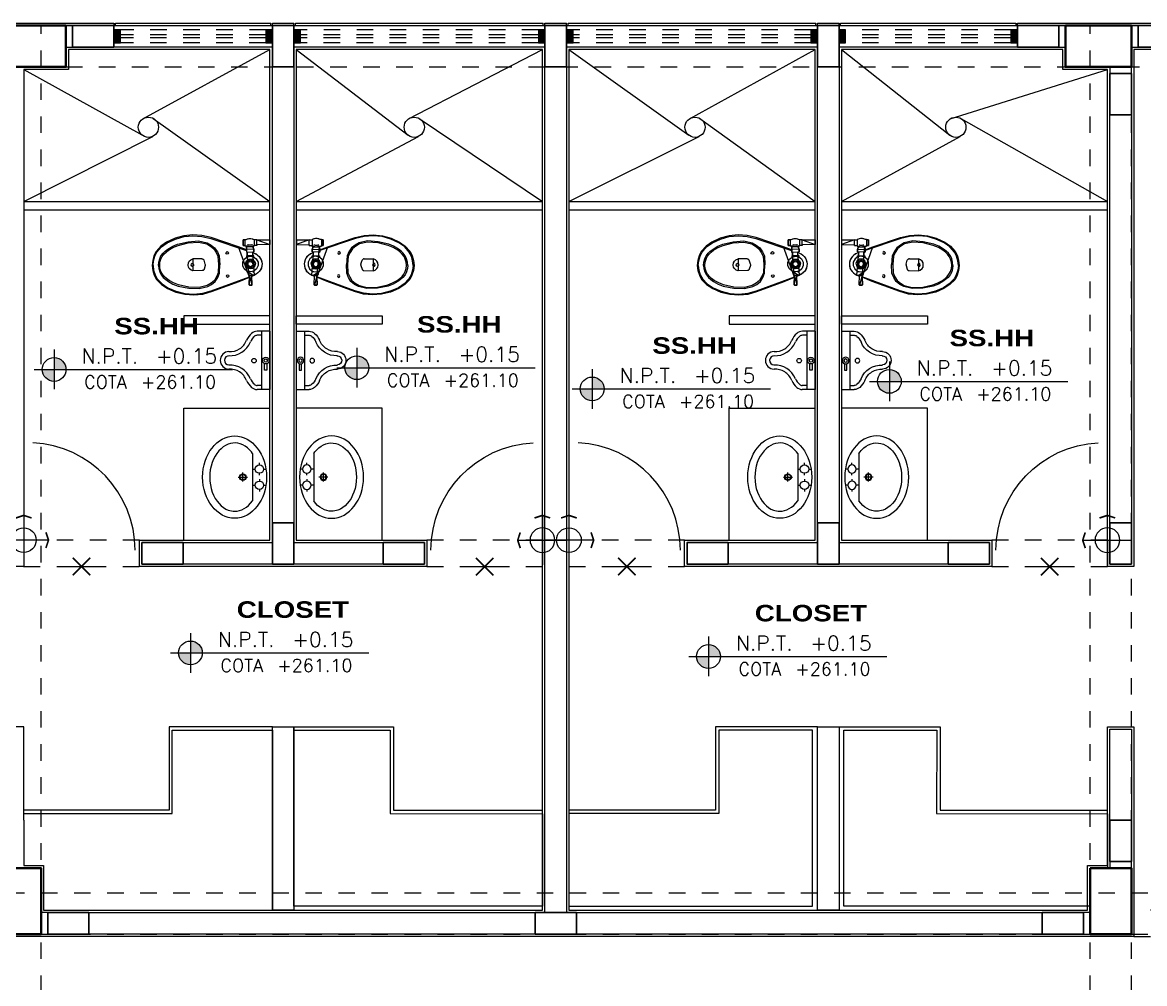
# Model space of a CAD drawing. Header units: metres. Extents: x 349703 to 349913, y 9282546 to 9282694.
# Drawn here: x 349725.87 to 349732.66, y 9282649.53 to 9282655.35 of the extents above; entities that cross this region are included whole.
import ezdxf
from ezdxf.enums import TextEntityAlignment as Align

# ---------------------------------------------------------------- set-up
doc = ezdxf.new("R2010")
doc.units = ezdxf.units.M
doc.header["$LTSCALE"] = 0.25
for name, pattern in [('01 nivel$0$HIDDEN2', [0.1875, 0.125, -0.0625]), ('B. SUM 2$0$HIDDEN', [0.375, 0.25, -0.125]), ('DASHED2', [0.762, 0.635, -0.127])]:
    doc.linetypes.add(name, pattern=pattern)
for name, color, linetype, lineweight in [('0_VANOS', 30, 'Continuous', 9), ('ARQ-FONDO', 253, 'CONTINUOUS', 9), ('COTAS', 94, 'CONTINUOUS', 18), ('TRAZO', 2, 'Continuous', 13)]:
    doc.layers.add(name, color=color, linetype=linetype, lineweight=lineweight)
doc.styles.add('MOYO2', font='arialbd.ttf', dxfattribs={"width": 1.2})
doc.styles.add('TM-DIM', font='romans.shx')

# ---------------------------------------------------------------- blocks, each defined once
blk = doc.blocks.new('COLUMNAS CENTRALES')
at = {"layer": 'ARQ-FONDO', "lineweight": 40}
for points in [[(-59547.0191, 35130.3325), (-59546.6191, 35130.3325), (-59546.6191, 35130.0825), (-59547.0191, 35130.0825)], [(-59540.5691, 35130.3325), (-59540.1691, 35130.3325), (-59540.1691, 35130.0825), (-59540.5691, 35130.0825)], [(-59547.0191, 35125.2325), (-59546.7691, 35125.2325), (-59546.7691, 35124.8325), (-59547.0191, 35124.8325)], [(-59540.4191, 35125.2325), (-59540.1691, 35125.2325), (-59540.1691, 35124.8325), (-59540.4191, 35124.8325)]]:
    blk.add_lwpolyline(points, close=True, dxfattribs=at)
blk = doc.blocks.new('jkveirvierbwe')
at = {"layer": 'ARQ-FONDO', "linetype": 'Continuous', "lineweight": -2}
for p, q in [((349203.1924, 9283045.3895), (349203.1906, 9283045.4461)), ((349203.1924, 9283045.3858), (349203.1924, 9283045.3876)), ((349203.1924, 9283045.384), (349203.1924, 9283045.3858)), ((349203.1943, 9283045.3821), (349203.1924, 9283045.384)), ((349203.1961, 9283045.3821), (349203.1943, 9283045.3821)), ((349203.1961, 9283045.3803), (349203.1961, 9283045.3821)), ((349203.2582, 9283045.3821), (349203.2564, 9283045.3803)), ((349203.2601, 9283045.384), (349203.2582, 9283045.3821)), ((349203.2619, 9283045.3876), (349203.2601, 9283045.3858)), ((349203.2601, 9283045.3858), (349203.2601, 9283045.384)), ((349203.2619, 9283045.3913), (349203.2619, 9283045.4461)), ((349203.2619, 9283045.3913), (349203.2619, 9283045.3895)), ((349203.2619, 9283045.3895), (349203.2619, 9283045.3876)), ((349203.1979, 9283045.3785), (349203.1961, 9283045.3803)), ((349203.1997, 9283045.3785), (349203.1979, 9283045.3785)), ((349203.2235, 9283045.3712), (349203.1997, 9283045.3785)), ((349203.2253, 9283045.3712), (349203.2235, 9283045.3712)), ((349203.2272, 9283045.3693), (349203.2253, 9283045.3712)), ((349203.2253, 9283045.3712), (349203.2253, 9283045.3712)), ((349203.229, 9283045.3712), (349203.2272, 9283045.3693)), ((349203.2272, 9283045.3693), (349203.2272, 9283045.3693)), ((349203.2272, 9283045.3693), (349203.2272, 9283045.3693)), ((349203.2308, 9283045.3712), (349203.229, 9283045.3712)), ((349203.229, 9283045.3712), (349203.229, 9283045.3712)), ((349203.2308, 9283045.3712), (349203.2546, 9283045.3785)), ((349203.2564, 9283045.3803), (349203.2546, 9283045.3785)), ((349203.2564, 9283045.3803), (349203.2564, 9283045.3803)), ((349203.282, 9283045.1153), (349203.3039, 9283045.1153)), ((349203.3185, 9283045.119), (349203.335, 9283045.1208)), ((349203.3405, 9283045.1208), (349203.335, 9283045.1208)), ((349203.335, 9283045.0787), (349203.335, 9283045.1208)), ((349203.335, 9283045.1043), (349203.3368, 9283045.1098)), ((349203.3368, 9283045.1098), (349203.3387, 9283045.1153)), ((349203.3387, 9283045.1153), (349203.3405, 9283045.1208)), ((349203.3807, 9283045.1317), (349203.3405, 9283045.1317)), ((349203.3405, 9283045.1208), (349203.3405, 9283045.1317)), ((349203.3405, 9283045.1208), (349203.3405, 9283045.1226)), ((349203.3405, 9283045.1208), (349203.3405, 9283045.1208)), ((349203.3807, 9283045.1317), (349203.3807, 9283045.1244)), ((349203.3807, 9283045.1244), (349203.3843, 9283045.1153)), ((349203.3843, 9283045.1153), (349203.3862, 9283045.1062)), ((349203.1047, 9283045.0879), (349203.1029, 9283045.0897)), ((349203.1687, 9283045.0824), (349203.165, 9283045.0842)), ((349203.1705, 9283045.0623), (349203.165, 9283045.0733)), ((349203.1778, 9283045.0532), (349203.1705, 9283045.0623)), ((349203.187, 9283045.044), (349203.1778, 9283045.0532)), ((349203.1961, 9283045.0367), (349203.187, 9283045.044)), ((349203.2765, 9283045.0458), (349203.2674, 9283045.0385)), ((349203.2856, 9283045.055), (349203.2765, 9283045.0458)), ((349203.282, 9283045.0842), (349203.3039, 9283045.0842)), ((349203.293, 9283045.0641), (349203.2856, 9283045.055)), ((349203.2966, 9283045.0751), (349203.293, 9283045.0641)), ((349203.3058, 9283045.0769), (349203.3039, 9283045.0842)), ((349203.3076, 9283045.0769), (349203.3058, 9283045.0769)), ((349203.3167, 9283045.0769), (349203.3076, 9283045.0769)), ((349203.3204, 9283045.0769), (349203.3167, 9283045.0769)), ((349203.3204, 9283045.0787), (349203.3204, 9283045.0769)), ((349203.335, 9283045.1007), (349203.335, 9283045.1043)), ((349203.335, 9283045.0952), (349203.335, 9283045.1007)), ((349203.3368, 9283045.0897), (349203.335, 9283045.0952)), ((349203.3423, 9283045.0787), (349203.335, 9283045.0787)), ((349203.3387, 9283045.0842), (349203.3368, 9283045.0897)), ((349203.3405, 9283045.0787), (349203.3387, 9283045.0842)), ((349203.3423, 9283045.0787), (349203.3405, 9283045.0787)), ((349203.3423, 9283045.0769), (349203.3423, 9283045.0787)), ((349203.3423, 9283045.0751), (349203.3423, 9283045.0787)), ((349203.3423, 9283045.0751), (349203.3423, 9283045.0769)), ((349203.3441, 9283045.0586), (349203.3441, 9283045.0751)), ((349203.3807, 9283045.0751), (349203.3789, 9283045.0751)), ((349203.3789, 9283045.0586), (349203.3789, 9283045.0751)), ((349203.3843, 9283045.0861), (349203.3807, 9283045.0769)), ((349203.3807, 9283045.0769), (349203.3807, 9283045.0751)), ((349203.3862, 9283045.0952), (349203.3843, 9283045.0861)), ((349203.3862, 9283045.1062), (349203.3862, 9283045.0952)), ((349203.2071, 9283045.0312), (349203.1961, 9283045.0367)), ((349203.2199, 9283045.0294), (349203.2071, 9283045.0312)), ((349203.2326, 9283045.0276), (349203.2199, 9283045.0294)), ((349203.2436, 9283045.0294), (349203.2326, 9283045.0276)), ((349203.2564, 9283045.0331), (349203.2436, 9283045.0294)), ((349203.2674, 9283045.0385), (349203.2564, 9283045.0331))]:
    blk.add_line(p, q, dxfattribs=at)
for points in [[(349203.335, 9283045.1208), (349203.3185, 9283045.1226), (349203.3167, 9283045.1226), (349203.335, 9283045.1701), (349203.3917, 9283045.3364), (349203.4044, 9283045.3913), (349203.4081, 9283045.4461), (349203.4026, 9283045.5009), (349203.388, 9283045.5539), (349203.3642, 9283045.6051), (349203.3405, 9283045.6398), (349203.3076, 9283045.6691), (349203.2802, 9283045.6819), (349203.2527, 9283045.6892), (349203.2217, 9283045.6928), (349203.1924, 9283045.6892), (349203.165, 9283045.6801), (349203.1376, 9283045.6673), (349203.1065, 9283045.6362), (349203.0828, 9283045.5996), (349203.0608, 9283045.5503), (349203.0481, 9283045.4955), (349203.0444, 9283045.4406), (349203.0499, 9283045.3858), (349203.0645, 9283045.3328), (349203.1248, 9283045.1665), (349203.1522, 9283045.1043), (349203.1047, 9283045.1062), (349203.1029, 9283045.1043), (349203.1029, 9283045.0897), (349203.1047, 9283045.0879), (349203.1614, 9283045.0897), (349203.1614, 9283045.1043), (349203.1632, 9283045.1062), (349203.165, 9283045.1062)], [(349203.165, 9283045.6801), (349203.1376, 9283045.6673), (349203.1065, 9283045.6362), (349203.0828, 9283045.5996), (349203.0608, 9283045.5503), (349203.0481, 9283045.4955), (349203.0444, 9283045.4406), (349203.0499, 9283045.3858), (349203.0645, 9283045.3328), (349203.1248, 9283045.1665), (349203.1522, 9283045.1043), (349203.335, 9283045.1701), (349203.3917, 9283045.3364), (349203.4044, 9283045.3913), (349203.4081, 9283045.4461), (349203.4026, 9283045.5009), (349203.388, 9283045.5539), (349203.3642, 9283045.6051), (349203.3405, 9283045.6398), (349203.3076, 9283045.6691), (349203.2802, 9283045.6819), (349203.2527, 9283045.6892), (349203.2217, 9283045.6928), (349203.1924, 9283045.6892)], [(349203.2235, 9283045.6472), (349203.2418, 9283045.6453), (349203.2601, 9283045.6398), (349203.2765, 9283045.6325), (349203.2911, 9283045.6216), (349203.3039, 9283045.6088), (349203.3149, 9283045.5942), (349203.3313, 9283045.5667), (349203.3441, 9283045.5357), (349203.3588, 9283045.4754), (349203.3642, 9283045.4114), (349203.3533, 9283045.362), (349203.3405, 9283045.3401), (349203.324, 9283045.32), (349203.3021, 9283045.3054), (349203.2783, 9283045.2944), (349203.229, 9283045.2908), (349203.1778, 9283045.2926), (349203.1541, 9283045.3036), (349203.1321, 9283045.3163), (349203.1157, 9283045.3364), (349203.1011, 9283045.3602), (349203.0901, 9283045.4077), (349203.0919, 9283045.4717), (349203.1047, 9283045.5338), (349203.1175, 9283045.5631), (349203.1321, 9283045.5905), (349203.1431, 9283045.6069), (349203.1559, 9283045.6197), (349203.1705, 9283045.6307), (349203.187, 9283045.6398), (349203.2052, 9283045.6453)], [(349203.1906, 9283045.4461), (349203.1943, 9283045.4571), (349203.2034, 9283045.468), (349203.2125, 9283045.4735), (349203.2253, 9283045.4754), (349203.2381, 9283045.4735), (349203.2491, 9283045.468), (349203.2564, 9283045.4589), (349203.2619, 9283045.4461)], [(349203.2326, 9283045.4552), (349203.2363, 9283045.4498), (349203.2326, 9283045.4443), (349203.2253, 9283045.4406), (349203.2199, 9283045.4443), (349203.2162, 9283045.4479), (349203.218, 9283045.4534), (349203.2253, 9283045.4571)], [(349203.293, 9283045.2432), (349203.2984, 9283045.2469), (349203.3039, 9283045.2432), (349203.3076, 9283045.2378), (349203.3039, 9283045.2323), (349203.2984, 9283045.2304), (349203.293, 9283045.2323), (349203.2911, 9283045.2378)], [(349203.1541, 9283045.2414), (349203.1595, 9283045.2432), (349203.165, 9283045.2414), (349203.1668, 9283045.2359), (349203.165, 9283045.2304), (349203.1595, 9283045.2286), (349203.1541, 9283045.2304), (349203.1504, 9283045.2359)], [(349203.1851, 9283045.1135), (349203.1687, 9283045.1116), (349203.165, 9283045.1098), (349203.165, 9283045.0842)], [(349203.1888, 9283045.119), (349203.2016, 9283045.1354), (349203.2199, 9283045.1445), (349203.2418, 9283045.1445), (349203.2601, 9283045.1354), (349203.2729, 9283045.119), (349203.2783, 9283045.0989), (349203.2747, 9283045.0787), (349203.2619, 9283045.0623), (349203.2418, 9283045.0513), (349203.2217, 9283045.0513), (349203.2016, 9283045.0605), (349203.1888, 9283045.0769), (349203.1833, 9283045.097)], [(349203.2052, 9283045.1135), (349203.218, 9283045.1263), (349203.2345, 9283045.1281), (349203.2509, 9283045.1208), (349203.2601, 9283045.108), (349203.2601, 9283045.0897), (349203.2509, 9283045.0751), (349203.2363, 9283045.0678), (349203.2199, 9283045.0714), (349203.2052, 9283045.0824), (349203.2016, 9283045.097)], [(349203.2125, 9283045.1116), (349203.2235, 9283045.1208), (349203.2381, 9283045.1208), (349203.2491, 9283045.1116), (349203.2546, 9283045.0989), (349203.2491, 9283045.0842), (349203.2381, 9283045.0769), (349203.2235, 9283045.0769), (349203.2125, 9283045.0842), (349203.2071, 9283045.0989)], [(349203.2217, 9283045.0824), (349203.2125, 9283045.0989), (349203.2217, 9283045.1135), (349203.24, 9283045.1153), (349203.2491, 9283045.0989), (349203.24, 9283045.0824)], [(349203.2199, 9283045.1098), (349203.2308, 9283045.1153), (349203.2418, 9283045.1098), (349203.2473, 9283045.0989), (349203.2418, 9283045.0879), (349203.2308, 9283045.0824), (349203.2199, 9283045.0861), (349203.2144, 9283045.0989)], [(349203.3204, 9283045.0769), (349203.3185, 9283045.1226), (349203.3039, 9283045.1226), (349203.3058, 9283045.0769)], [(349203.335, 9283045.1208), (349203.3405, 9283045.1208)], [(349203.377, 9283045.1317), (349203.377, 9283045.1427), (349203.3441, 9283045.1427), (349203.3441, 9283045.1317), (349203.3441, 9283045.1427), (349203.377, 9283045.1427)], [(349203.1029, 9283045.0897), (349203.1029, 9283045.1043), (349203.1047, 9283045.1062), (349203.1614, 9283045.1043)], [(349203.3039, 9283045.0842), (349203.3003, 9283045.0842), (349203.2966, 9283045.0751), (349203.2875, 9283045.0568), (349203.2729, 9283045.0422), (349203.2527, 9283045.0312), (349203.2326, 9283045.0276), (349203.2107, 9283045.0312), (349203.1906, 9283045.0404), (349203.176, 9283045.055), (349203.165, 9283045.0733), (349203.1577, 9283045.0897), (349203.165, 9283045.0733)], [(349203.3496, 9283044.9801), (349203.3478, 9283045.0586), (349203.3441, 9283045.0586), (349203.3789, 9283045.0586)]]:
    blk.add_lwpolyline(points, close=True, dxfattribs=at)
for points in [[(349203.2235, 9283045.6874), (349203.1943, 9283045.6837), (349203.1668, 9283045.6746), (349203.1413, 9283045.6618), (349203.112, 9283045.6325), (349203.0883, 9283045.5978), (349203.0663, 9283045.5485), (349203.0535, 9283045.4955), (349203.0499, 9283045.4406), (349203.0554, 9283045.3858), (349203.07, 9283045.3346), (349203.1541, 9283045.1043)], [(349203.2235, 9283045.6545), (349203.2034, 9283045.6526), (349203.1851, 9283045.6472), (349203.1668, 9283045.638), (349203.1504, 9283045.6252), (349203.1376, 9283045.6106), (349203.1266, 9283045.5942), (349203.1102, 9283045.5667), (349203.0974, 9283045.5357), (349203.0846, 9283045.4717), (349203.0828, 9283045.4077), (349203.0956, 9283045.3566), (349203.1084, 9283045.3328), (349203.1266, 9283045.3109), (349203.1504, 9283045.2962), (349203.176, 9283045.2853), (349203.229, 9283045.2834)], [(349203.2217, 9283045.6874), (349203.2509, 9283045.6837), (349203.2783, 9283045.6764), (349203.3039, 9283045.6636), (349203.335, 9283045.6362), (349203.3588, 9283045.6015), (349203.3825, 9283045.5521), (349203.3971, 9283045.4991), (349203.4026, 9283045.4461), (349203.399, 9283045.3913), (349203.3862, 9283045.3383), (349203.3131, 9283045.1226)], [(349203.2235, 9283045.6545), (349203.2436, 9283045.6526), (349203.2619, 9283045.6472), (349203.2802, 9283045.6398), (349203.2966, 9283045.627), (349203.3094, 9283045.6143), (349203.3222, 9283045.5978), (349203.3387, 9283045.5686), (349203.3514, 9283045.5393), (349203.3661, 9283045.4754), (349203.3715, 9283045.4114), (349203.3606, 9283045.3602), (349203.346, 9283045.3364), (349203.3295, 9283045.3145), (349203.3058, 9283045.2981), (349203.2802, 9283045.2871), (349203.2272, 9283045.2834)], [(349203.1888, 9283045.119), (349203.1851, 9283045.119), (349203.1851, 9283045.1116)], [(349203.2729, 9283045.0769), (349203.282, 9283045.0769), (349203.282, 9283045.1208), (349203.2729, 9283045.1208)], [(349203.3405, 9283045.1226), (349203.3405, 9283045.1317), (349203.3441, 9283045.1317)], [(349203.377, 9283045.1317), (349203.3807, 9283045.1317), (349203.3807, 9283045.1244), (349203.3825, 9283045.119), (349203.3843, 9283045.1116), (349203.3862, 9283045.1062), (349203.3862, 9283045.1007), (349203.3862, 9283045.0952), (349203.3843, 9283045.0879), (349203.3825, 9283045.0824), (349203.3807, 9283045.0769), (349203.3807, 9283045.0751), (349203.3423, 9283045.0751), (349203.3441, 9283045.0751)], [(349203.3478, 9283045.0861), (349203.3478, 9283045.0897), (349203.346, 9283045.0934), (349203.346, 9283045.097), (349203.346, 9283045.1007), (349203.346, 9283045.1043), (349203.346, 9283045.108), (349203.3478, 9283045.1116), (349203.3478, 9283045.1153)], [(349203.165, 9283045.0879), (349203.1632, 9283045.0879), (349203.1632, 9283045.0897), (349203.1614, 9283045.0897)], [(349203.1851, 9283045.0842), (349203.1851, 9283045.0769), (349203.1888, 9283045.0769)], [(349203.335, 9283045.0806), (349203.3204, 9283045.0787), (349203.335, 9283045.0806), (349203.335, 9283045.0787), (349203.3405, 9283045.0787)], [(349203.3752, 9283045.0586), (349203.377, 9283044.9801), (349203.3496, 9283044.9801), (349203.3478, 9283045.0586)], [(349203.377, 9283044.9801), (349203.3752, 9283045.0586), (349203.3789, 9283045.0586), (349203.3789, 9283045.0751)]]:
    blk.add_lwpolyline(points, dxfattribs=at)
blk = doc.blocks.new('Urinario')
at = {"layer": 'ARQ-FONDO', "linetype": 'ByBlock', "lineweight": 0}
for p, q in [((0, 0.1766), (0.077, 0.1766)), ((0, -0.1766), (0, 0.1766)), ((0, -0.1766), (0, 0.1696)), ((0.05, -0.1766), (0.05, 0.1766)), ((0.05, 0.1516), (0.077, 0.1516)), ((0.0177, 0.0202), (0.0177, 0.0593)), ((0.0177, 0.0593), (0.0323, 0.0593)), ((0.0323, 0.0593), (0.0323, 0.0204)), ((0, -0.1766), (0.077, -0.1766)), ((0.05, -0.1516), (0.077, -0.1516)), ((0.05, -0.1516), (0.077, -0.1516))]:
    blk.add_line(p, q, dxfattribs=at)
for centre, radius in [((0.0253, 0.0016), 0.0201), ((0.0253, 0.0016), 0.0101), ((0.0963, 0.0016), 0.0139)]:
    blk.add_circle(centre, radius, dxfattribs=at)
for centre, radius, start, end in [((0.077, 0.1266), 0.05, 47.4473, 90), ((0.077, 0.1266), 0.025, 47.4473, 90), ((0.0219, 0.0666), 0.1064, 24.99149, 47.4473), ((0.0219, 0.0666), 0.1314, 24.67419, 47.4473), ((0.2423, 0.1616), 0.1337, 201.9718, 272.88971), ((0.2423, 0.1616), 0.1087, 201.66063, 237.46032), ((0.2423, 0.1616), 0.1087, 237.46032, 273.26002), ((0.2468, 0), 0.0281, 268.11222, 85.4457), ((0.2485, 0.0016), 0.0515, 44.12036, 90), ((0.2485, 0.0016), 0.0515, 358.24072, 44.12036), ((0.2485, -0.0016), 0.0515, 315.87964, 1.75928), ((0.2423, -0.1616), 0.1337, 87.11029, 158.0282), ((0.2423, -0.1616), 0.1087, 86.73998, 122.53968), ((0.2485, -0.0016), 0.0515, 270, 315.87964), ((0.0219, -0.0666), 0.1064, 312.5527, 335.00851), ((0.0219, -0.0666), 0.1314, 312.5527, 335.32581), ((0.2423, -0.1616), 0.1087, 122.53968, 158.33937), ((0.077, -0.1266), 0.025, 270, 312.5527), ((0.077, -0.1266), 0.05, 270, 312.5527)]:
    blk.add_arc(centre, radius, start, end, dxfattribs=at)
blk = doc.blocks.new('LAVATORIO OVALIN')
at = {"layer": 'ARQ-FONDO', "linetype": 'ByBlock', "lineweight": 0}
for p, q in [((-0.0873, -0.0513), (-0.1012, -0.0513)), ((-0.0573, -0.0213), (-0.0573, -0.0074)), ((-0.0134, -0.0513), (-0.0273, -0.0513)), ((0.014, -0.0513), (0.0279, -0.0513)), ((0.0579, -0.0213), (0.0579, -0.0074)), ((0.0879, -0.0513), (0.1018, -0.0513)), ((-0.1677, -0.1), (0.1683, -0.1)), ((-0.0573, -0.0953), (-0.0573, -0.0813)), ((-0.0004, -0.2017), (-0.0004, -0.1367)), ((0.0579, -0.0953), (0.0579, -0.0813)), ((0.0321, -0.1692), (-0.0329, -0.1692)), ((0.0321, -0.1692), (-0.0329, -0.1692))]:
    blk.add_line(p, q, dxfattribs=at)
for centre, radius in [((-0.0573, -0.0513), 0.03), ((0.0579, -0.0513), 0.03), ((-0.0004, -0.1692), 0.0234), ((-0.0004, -0.1692), 0.0197)]:
    blk.add_circle(centre, radius, dxfattribs=at)
blk.add_ellipse((0, -0.2275), major_axis=(0.2931, 0), ratio=0.776272, dxfattribs=at)
blk.add_open_spline([(-0.1677, -0.1), (-0.1836, -0.111), (-0.1974, -0.1234), (-0.2436, -0.1796), (-0.2518, -0.2284), (-0.2166, -0.3204), (-0.1693, -0.3648), (-0.0391, -0.4105), (0.0413, -0.4102), (0.1709, -0.3637), (0.2177, -0.3191), (0.2403, -0.258), (0.2431, -0.2427), (0.2431, -0.2275), (0.2431, -0.1822), (0.2176, -0.1348), (0.1683, -0.1)], degree=3, knots=[2.306856, 2.306856, 2.306856, 2.306856, 2.57267, 2.57267, 3.430227, 3.430227, 4.287783, 4.287783, 5.14534, 5.14534, 6.002897, 6.002897, 6.283185, 6.283185, 6.283185, 7.116264, 7.116264, 7.116264, 7.116264], dxfattribs=at)
blk = doc.blocks.new('*U932')
blk.add_arc((0.0224, 0.0482), 0.6526, 0.15786, 87.08143)
blk = doc.blocks.new('CAMBIOPISO')
at = {"layer": 'ARQ-FONDO'}
blk.add_line((-0.1, 0), (0.1, 0), dxfattribs=at)
at = {"layer": 'ARQ-FONDO', "const_width": 0.01}
for points in [[(-0.053, -0.053), (0.053, 0.053)], [(-0.053, 0.053), (0.053, -0.053)]]:
    blk.add_lwpolyline(points, dxfattribs=at)
blk = doc.blocks.new('*U674')
at = {"linetype": 'Continuous', "true_color": 0xbebebe}
for points in [[(3032.1314, 1351.1888), (3032.1314, 1351.2688), (3032.1714, 1351.2688), (3032.1714, 1351.1888)], [(3033.0514, 1351.1888), (3033.0514, 1351.2688), (3033.0914, 1351.2688), (3033.0914, 1351.1888)]]:
    blk.add_hatch(color=9, dxfattribs=at).paths.add_polyline_path(points)
at = {"layer": '0_VANOS', "linetype": 'Continuous'}
for p, q in [((3032.1314, 1351.2688), (3032.1714, 1351.2688)), ((3032.1314, 1351.2688), (3032.1314, 1351.1888)), ((3032.1714, 1351.2688), (3032.1714, 1351.1888)), ((3033.0514, 1351.1888), (3033.0514, 1351.2688)), ((3033.0514, 1351.2688), (3033.0914, 1351.2688)), ((3033.0914, 1351.2688), (3033.0914, 1351.1888)), ((3032.1714, 1351.1888), (3032.1314, 1351.1888)), ((3033.0914, 1351.1888), (3033.0514, 1351.1888))]:
    blk.add_line(p, q, dxfattribs=at)
at = {"layer": '0_VANOS', "linetype": '01 nivel$0$HIDDEN2', "ltscale": 0.5}
for p, q in [((3032.1708, 1351.2688), (3033.0508, 1351.2688)), ((3032.1714, 1351.2388), (3033.0514, 1351.2388)), ((3032.1714, 1351.2188), (3033.0514, 1351.2188)), ((3032.1714, 1351.1888), (3033.0514, 1351.1888))]:
    blk.add_line(p, q, dxfattribs=at)
at = {"layer": '0_VANOS', "linetype": '01 nivel$0$HIDDEN2'}
blk.add_line((3033.0514, 1351.2688), (3033.0914, 1351.2688), dxfattribs=at)
blk = doc.blocks.new('*U675')
at = {"linetype": 'Continuous', "true_color": 0xbebebe}
for points in [[(3032.1314, 1351.1888), (3032.1314, 1351.2688), (3032.1714, 1351.2688), (3032.1714, 1351.1888)], [(3033.6114, 1351.1888), (3033.6114, 1351.2688), (3033.6514, 1351.2688), (3033.6514, 1351.1888)]]:
    blk.add_hatch(color=9, dxfattribs=at).paths.add_polyline_path(points)
at = {"layer": '0_VANOS', "linetype": 'Continuous'}
for p, q in [((3032.1314, 1351.2688), (3032.1714, 1351.2688)), ((3032.1314, 1351.2688), (3032.1314, 1351.1888)), ((3032.1714, 1351.2688), (3032.1714, 1351.1888)), ((3033.6114, 1351.1888), (3033.6114, 1351.2688)), ((3033.6114, 1351.2688), (3033.6514, 1351.2688)), ((3033.6514, 1351.2688), (3033.6514, 1351.1888)), ((3032.1714, 1351.1888), (3032.1314, 1351.1888)), ((3033.6514, 1351.1888), (3033.6114, 1351.1888))]:
    blk.add_line(p, q, dxfattribs=at)
at = {"layer": '0_VANOS', "linetype": '01 nivel$0$HIDDEN2', "ltscale": 0.5}
for p, q in [((3032.1708, 1351.2688), (3033.6108, 1351.2688)), ((3032.1714, 1351.2388), (3033.6114, 1351.2388)), ((3032.1714, 1351.2188), (3033.6114, 1351.2188)), ((3032.1714, 1351.1888), (3033.6114, 1351.1888))]:
    blk.add_line(p, q, dxfattribs=at)
at = {"layer": '0_VANOS', "linetype": '01 nivel$0$HIDDEN2'}
blk.add_line((3033.6114, 1351.2688), (3033.6514, 1351.2688), dxfattribs=at)
blk = doc.blocks.new('*U676')
at = {"linetype": 'Continuous', "true_color": 0xbebebe}
for points in [[(3032.1314, 1351.1888), (3032.1314, 1351.2688), (3032.1714, 1351.2688), (3032.1714, 1351.1888)], [(3033.1714, 1351.1888), (3033.1714, 1351.2688), (3033.2114, 1351.2688), (3033.2114, 1351.1888)]]:
    blk.add_hatch(color=9, dxfattribs=at).paths.add_polyline_path(points)
at = {"layer": '0_VANOS', "linetype": 'Continuous'}
for p, q in [((3032.1314, 1351.2688), (3032.1714, 1351.2688)), ((3032.1314, 1351.2688), (3032.1314, 1351.1888)), ((3032.1714, 1351.2688), (3032.1714, 1351.1888)), ((3033.1714, 1351.1888), (3033.1714, 1351.2688)), ((3033.1714, 1351.2688), (3033.2114, 1351.2688)), ((3033.2114, 1351.2688), (3033.2114, 1351.1888)), ((3032.1714, 1351.1888), (3032.1314, 1351.1888)), ((3033.2114, 1351.1888), (3033.1714, 1351.1888))]:
    blk.add_line(p, q, dxfattribs=at)
at = {"layer": '0_VANOS', "linetype": '01 nivel$0$HIDDEN2', "ltscale": 0.5}
for p, q in [((3032.1708, 1351.2688), (3033.1708, 1351.2688)), ((3032.1714, 1351.2388), (3033.1714, 1351.2388)), ((3032.1714, 1351.2188), (3033.1714, 1351.2188)), ((3032.1714, 1351.1888), (3033.1714, 1351.1888))]:
    blk.add_line(p, q, dxfattribs=at)
at = {"layer": '0_VANOS', "linetype": '01 nivel$0$HIDDEN2'}
blk.add_line((3033.1714, 1351.2688), (3033.2114, 1351.2688), dxfattribs=at)
blk = doc.blocks.new('INICIO 1')
at = {"layer": 'ARQ-FONDO'}
for p, q in [((0, -0.15), (0, 0.15)), ((-0.15, 0), (0.15, 0))]:
    blk.add_line(p, q, dxfattribs=at)
at = {"layer": 'ARQ-FONDO', "const_width": 0.01}
for points in [[(-0.1342, -0.0474), (-0.15, 0), (-0.1342, 0.0474)], [(0.0474, -0.1342), (0, -0.15), (-0.0474, -0.1342)]]:
    blk.add_lwpolyline(points, dxfattribs=at)
at = {"layer": 'ARQ-FONDO'}
blk.add_circle((0, 0), 0.075, dxfattribs=at)
blk = doc.blocks.new('MODULO 5 A 11 NUEVO')
at = {"layer": 'ARQ-FONDO'}
for p, q in [((350752.9169, 9282630.6354), (350754.4069, 9282630.6354)), ((350752.9169, 9282630.5854), (350754.4069, 9282630.5854)), ((350754.5669, 9282630.6354), (350756.0569, 9282630.6354)), ((350754.5669, 9282630.5854), (350756.0569, 9282630.5854)), ((350756.2169, 9282630.6354), (350757.7069, 9282630.6354)), ((350756.2169, 9282630.5854), (350757.7069, 9282630.5854)), ((350757.8669, 9282630.6354), (350759.4769, 9282630.6354)), ((350757.8669, 9282630.5854), (350759.4769, 9282630.5854))]:
    blk.add_line(p, q, dxfattribs=at)
for points in [[(350752.4819, 9282631.5703), (350752.4819, 9282631.7153), (350752.7569, 9282631.7153), (350753.1869, 9282631.7153)], [(350753.1869, 9282631.7153), (350753.4619, 9282631.7153), (350753.4619, 9282631.5703)], [(350753.4719, 9282631.7003), (350753.4719, 9282631.7153), (350754.4119, 9282631.7153)], [(350754.4119, 9282631.7003), (350754.4119, 9282631.7153)], [(350754.4219, 9282631.7153), (350754.5369, 9282631.7153)], [(350754.4219, 9282631.7003), (350754.4219, 9282631.7153)], [(350754.5369, 9282631.7153), (350754.5519, 9282631.7153)], [(350754.5519, 9282631.7003), (350754.5519, 9282631.7153)], [(350754.5619, 9282631.7153), (350756.0619, 9282631.7153)], [(350754.5619, 9282631.7003), (350754.5619, 9282631.7153)], [(350756.0619, 9282631.7003), (350756.0619, 9282631.7153)], [(350756.0719, 9282631.7153), (350756.1869, 9282631.7153)], [(350756.0719, 9282631.7003), (350756.0719, 9282631.7153)], [(350756.1869, 9282631.7153), (350756.2019, 9282631.7153)], [(350756.2019, 9282631.7003), (350756.2019, 9282631.7153)], [(350756.2119, 9282631.7153), (350757.7119, 9282631.7153)], [(350756.2119, 9282631.7003), (350756.2119, 9282631.7153)], [(350757.7119, 9282631.7003), (350757.7119, 9282631.7153)], [(350757.7219, 9282631.7153), (350757.7369, 9282631.7153)], [(350757.7219, 9282631.7003), (350757.7219, 9282631.7153)], [(350757.7369, 9282631.7153), (350757.8519, 9282631.7153)], [(350757.8519, 9282631.7003), (350757.8519, 9282631.7153)], [(350757.8619, 9282631.7153), (350758.9219, 9282631.7153), (350758.9219, 9282631.7003)], [(350757.8619, 9282631.7003), (350757.8619, 9282631.7153)], [(350758.9319, 9282631.5703), (350758.9319, 9282631.7153), (350759.1969, 9282631.7153)], [(350759.1969, 9282631.7153), (350759.6369, 9282631.7153)], [(350759.6369, 9282631.7153), (350759.9119, 9282631.7153), (350759.9119, 9282631.5703)], [(350753.4719, 9282631.5553), (350753.1869, 9282631.5553), (350753.1869, 9282631.4353), (350752.9169, 9282631.4353), (350752.9169, 9282631.1603)], [(350754.4069, 9282631.4503), (350754.4069, 9282631.4503), (350754.4069, 9282631.5553), (350753.4719, 9282631.5553)], [(350753.6373, 9282631.1355), (350754.4069, 9282631.5553)], [(350756.0569, 9282631.4503), (350756.0569, 9282631.4503), (350756.0569, 9282631.5553), (350754.5669, 9282631.5553), (350754.5669, 9282631.4503)], [(350754.5669, 9282631.5553), (350755.2442, 9282631.036)], [(350755.2466, 9282631.1355), (350756.0569, 9282631.5553)], [(350757.7069, 9282631.4503), (350757.7069, 9282631.4503), (350757.7069, 9282631.5553), (350756.2169, 9282631.5553), (350756.2169, 9282631.4503)], [(350756.2169, 9282631.5553), (350756.9437, 9282631.036)], [(350756.946, 9282631.1355), (350757.7069, 9282631.5553)], [(350758.9219, 9282631.5553), (350757.8669, 9282631.5553), (350757.8669, 9282631.4503)], [(350757.8669, 9282631.5553), (350758.5228, 9282631.036)], [(350759.4769, 9282631.1603), (350759.4769, 9282631.4353), (350759.2069, 9282631.4353), (350759.2069, 9282631.5553), (350758.9219, 9282631.5553)], [(350759.9219, 9282631.5553), (350759.6369, 9282631.5553), (350759.6369, 9282631.4253)], [(350752.9169, 9282631.4353), (350753.635, 9282631.036)], [(350753.3119, 9282626.3453), (350756.0569, 9282626.3453), (350756.0569, 9282631.4503)], [(350754.4069, 9282628.6903), (350754.4069, 9282631.4503)], [(350754.5519, 9282631.4503), (350754.4219, 9282631.4503)], [(350754.4219, 9282631.4503), (350754.5519, 9282631.4503)], [(350754.5669, 9282631.4503), (350754.5669, 9282628.5853), (350755.0919, 9282628.5853)], [(350756.0719, 9282631.4503), (350756.2019, 9282631.4503)], [(350756.2169, 9282631.4503), (350756.2169, 9282626.3453), (350759.0819, 9282626.3453)], [(350757.7069, 9282628.7053), (350757.7069, 9282631.4503)], [(350757.8519, 9282631.4503), (350757.7219, 9282631.4503)], [(350757.7219, 9282631.4503), (350757.8519, 9282631.4503)], [(350757.8669, 9282631.4503), (350757.8669, 9282628.5853), (350758.5119, 9282628.5853)], [(350758.5251, 9282631.1355), (350759.4769, 9282631.4353)], [(350759.6369, 9282631.4253), (350759.6369, 9282631.1603)], [(350752.9169, 9282631.1603), (350752.9169, 9282628.6903)], [(350753.7006, 9282631.1387), (350754.4069, 9282630.6354)], [(350755.3099, 9282631.1387), (350756.0569, 9282630.6354)], [(350757.0093, 9282631.1387), (350757.7069, 9282630.6354)], [(350758.5884, 9282631.1387), (350759.4769, 9282630.6354)], [(350759.4769, 9282628.6903), (350759.4769, 9282631.1603)], [(350759.4919, 9282631.1603), (350759.6219, 9282631.1603)], [(350759.6219, 9282631.1603), (350759.4919, 9282631.1603)], [(350759.6369, 9282631.1603), (350759.6369, 9282628.6903)], [(350752.9169, 9282630.6354), (350753.6975, 9282631.0297)], [(350754.5669, 9282630.6354), (350755.3068, 9282631.0297)], [(350756.2169, 9282630.6354), (350757.0062, 9282631.0297)], [(350757.8669, 9282630.6354), (350758.5853, 9282631.0297)], [(350753.8869, 9282628.5853), (350753.8869, 9282629.385), (350754.4069, 9282629.385)], [(350755.0869, 9282628.5853), (350755.0869, 9282629.385), (350754.5669, 9282629.385)], [(350757.1869, 9282628.5853), (350757.1869, 9282629.385), (350757.7069, 9282629.385)], [(350758.3869, 9282628.5853), (350758.3869, 9282629.385), (350757.8669, 9282629.385)], [(350752.9169, 9282628.6903), (350752.9169, 9282628.4253), (350752.7569, 9282628.4253), (350752.7569, 9282628.6903)], [(350753.8819, 9282628.5853), (350754.4069, 9282628.5853), (350754.4069, 9282628.6903)], [(350754.5519, 9282628.6903), (350754.4219, 9282628.6903)], [(350757.1669, 9282628.5853), (350757.7069, 9282628.5853), (350757.7069, 9282628.7053)], [(350759.6369, 9282628.6903), (350759.6369, 9282628.4253), (350759.4769, 9282628.4253), (350759.4769, 9282628.6903)], [(350759.6219, 9282628.6903), (350759.4919, 9282628.6903)], [(350753.8819, 9282628.4253), (350753.6169, 9282628.4253), (350753.6169, 9282628.5853), (350753.8819, 9282628.5853)], [(350753.8819, 9282628.4403), (350753.8819, 9282628.5703)], [(350755.0919, 9282628.5853), (350755.0919, 9282628.5853), (350755.3569, 9282628.5853), (350755.3569, 9282628.4253), (350755.0919, 9282628.4253)], [(350755.0919, 9282628.5703), (350755.0919, 9282628.4403)], [(350757.1819, 9282628.4253), (350757.1819, 9282628.4253), (350756.9169, 9282628.4253), (350756.9169, 9282628.5853), (350757.1819, 9282628.5853)], [(350758.5119, 9282628.5853), (350758.5119, 9282628.5853), (350758.7769, 9282628.5853), (350758.7769, 9282628.4253), (350758.5119, 9282628.4253)], [(350758.5119, 9282628.5703), (350758.5119, 9282628.4403)], [(350754.5369, 9282628.4253), (350753.8819, 9282628.4253)], [(350755.0919, 9282628.4253), (350754.5369, 9282628.4253)], [(350757.8369, 9282628.4253), (350757.1669, 9282628.4253)], [(350758.5119, 9282628.4253), (350757.8369, 9282628.4253)], [(350752.9169, 9282626.8903), (350752.9169, 9282627.4553), (350752.7569, 9282627.4553), (350752.7569, 9282626.8903)], [(350754.5519, 9282627.4354), (350755.1346, 9282627.4354), (350755.1341, 9282626.93), (350756.0569, 9282626.9292), (350756.0569, 9282626.3702), (350754.5519, 9282626.3702), (350754.5519, 9282627.4554), (350755.1556, 9282627.4554), (350755.1556, 9282626.95), (350756.0569, 9282626.95)], [(350759.4769, 9282626.8903), (350759.4769, 9282627.4553), (350759.6369, 9282627.4553), (350759.6369, 9282626.8903)], [(350752.9169, 9282626.93), (350753.8162, 9282626.93), (350753.8162, 9282627.4354), (350754.4219, 9282627.4355), (350754.4219, 9282626.3502)], [(350756.2169, 9282626.37), (350757.6906, 9282626.37), (350757.6906, 9282627.4353), (350757.1249, 9282627.4353), (350757.1249, 9282626.9299), (350756.2169, 9282626.9299)], [(350752.9169, 9282626.8903), (350752.9169, 9282626.6153), (350753.0369, 9282626.6153), (350753.0369, 9282626.3453), (350753.3119, 9282626.3453)], [(350759.0819, 9282626.3453), (350759.3569, 9282626.3453), (350759.3569, 9282626.6153), (350759.4769, 9282626.6153), (350759.4769, 9282626.8903)], [(350759.6219, 9282626.8903), (350759.4919, 9282626.8903)], [(350759.6369, 9282626.8903), (350759.6369, 9282626.6153)], [(350753.0469, 9282626.1853), (350752.7569, 9282626.1853), (350752.7569, 9282626.6153)], [(350759.6369, 9282626.6153), (350759.6369, 9282626.1853), (350759.3569, 9282626.1853)], [(350753.3119, 9282626.2003), (350753.3119, 9282626.3303)], [(350753.3119, 9282626.3303), (350753.3119, 9282626.2003)], [(350759.0819, 9282626.3303), (350759.0819, 9282626.2003)], [(350753.3119, 9282626.1853), (350753.0469, 9282626.1853)], [(350756.2469, 9282626.1853), (350753.3119, 9282626.1853)], [(350759.0819, 9282626.1853), (350756.2469, 9282626.1853)], [(350759.3569, 9282626.1853), (350759.0819, 9282626.1853)]]:
    blk.add_lwpolyline(points, dxfattribs=at)
for points in [[(350753.2119, 9282631.7003), (350753.1719, 9282631.7003), (350753.1719, 9282631.5703), (350753.2119, 9282631.5703)], [(350753.4619, 9282631.7003), (350754.4219, 9282631.7003), (350754.4219, 9282631.5703), (350753.4619, 9282631.5703)], [(350754.5519, 9282631.7003), (350756.0719, 9282631.7003), (350756.0719, 9282631.5703), (350754.5519, 9282631.5703)], [(350756.2019, 9282631.7003), (350757.7219, 9282631.7003), (350757.7219, 9282631.5703), (350756.2019, 9282631.5703)], [(350757.8519, 9282631.7003), (350758.9319, 9282631.7003), (350758.9319, 9282631.5703), (350757.8519, 9282631.5703)], [(350759.2219, 9282631.7003), (350759.1819, 9282631.7003), (350759.1819, 9282631.5703), (350759.2219, 9282631.5703)], [(350759.6619, 9282631.7003), (350759.6219, 9282631.7003), (350759.6219, 9282631.5703), (350759.6619, 9282631.5703)], [(350754.4219, 9282631.4503), (350754.5519, 9282631.4503), (350754.5519, 9282628.6903), (350754.4219, 9282628.6903)], [(350756.0719, 9282631.4503), (350756.2019, 9282631.4503), (350756.2019, 9282626.3303), (350756.0719, 9282626.3303)], [(350757.7219, 9282631.4503), (350757.8519, 9282631.4503), (350757.8519, 9282628.6903), (350757.7219, 9282628.6903)], [(350759.6219, 9282631.4103), (350759.6219, 9282631.4503), (350759.4919, 9282631.4503), (350759.4919, 9282631.4103)], [(350759.4919, 9282631.1603), (350759.6219, 9282631.1603), (350759.6219, 9282628.6903), (350759.4919, 9282628.6903)], [(350754.4069, 9282629.8934), (350754.4069, 9282629.9434), (350753.8869, 9282629.9435), (350753.8869, 9282629.8935)], [(350754.5669, 9282629.8934), (350754.5669, 9282629.9434), (350755.0869, 9282629.9435), (350755.0869, 9282629.8935)], [(350757.7069, 9282629.8934), (350757.7069, 9282629.9434), (350757.1869, 9282629.9435), (350757.1869, 9282629.8935)], [(350757.8669, 9282629.8934), (350757.8669, 9282629.9434), (350758.3869, 9282629.9435), (350758.3869, 9282629.8935)], [(350753.8819, 9282628.5703), (350754.4219, 9282628.5703), (350754.4219, 9282628.4403), (350753.8819, 9282628.4403)], [(350754.5519, 9282628.5703), (350755.0919, 9282628.5703), (350755.0919, 9282628.4403), (350754.5519, 9282628.4403)], [(350757.1819, 9282628.5703), (350757.7219, 9282628.5703), (350757.7219, 9282628.4403), (350757.1819, 9282628.4403)], [(350757.8519, 9282628.5703), (350758.5119, 9282628.5703), (350758.5119, 9282628.4403), (350757.8519, 9282628.4403)], [(350754.4219, 9282626.3453), (350754.4219, 9282627.4554), (350754.5519, 9282627.4554), (350754.5519, 9282626.3453)], [(350757.7219, 9282626.3453), (350757.7219, 9282627.4553), (350757.8519, 9282627.4553), (350757.8519, 9282626.3453)], [(350757.8806, 9282626.37), (350757.8806, 9282627.4353), (350758.4443, 9282627.4353), (350758.4428, 9282626.9299), (350759.4769, 9282626.9291), (350759.4769, 9282626.6003), (350759.3719, 9282626.6003), (350759.3719, 9282626.37)], [(350759.4919, 9282627.4403), (350759.6219, 9282627.4403), (350759.6219, 9282626.8903), (350759.4919, 9282626.8903)], [(350759.6219, 9282626.6003), (350759.6219, 9282626.6403), (350759.4919, 9282626.6403), (350759.4919, 9282626.6003)], [(350753.0619, 9282626.3303), (350753.0219, 9282626.3303), (350753.0219, 9282626.2003), (350753.0619, 9282626.2003)], [(350753.3119, 9282626.3303), (350756.0119, 9282626.3303), (350756.0119, 9282626.2003), (350753.3119, 9282626.2003)], [(350756.2619, 9282626.3303), (350759.0819, 9282626.3303), (350759.0819, 9282626.2003), (350756.2619, 9282626.2003)], [(350759.3719, 9282626.3303), (350759.3319, 9282626.3303), (350759.3319, 9282626.2003), (350759.3719, 9282626.2003)]]:
    blk.add_lwpolyline(points, close=True, dxfattribs=at)
at = {"layer": 'ARQ-FONDO', "lineweight": 30, "flags": 128}
for points in [[(350753.2119, 9282631.5703), (350753.2119, 9282631.7003), (350753.4619, 9282631.7003), (350753.4619, 9282631.5703), (350753.2119, 9282631.5703)], [(350754.4219, 9282631.7003), (350754.5519, 9282631.7003), (350754.5519, 9282631.4503), (350754.4219, 9282631.4503), (350754.4219, 9282631.7003)], [(350756.0719, 9282631.7003), (350756.2019, 9282631.7003), (350756.2019, 9282631.4503), (350756.0719, 9282631.4503), (350756.0719, 9282631.7003)], [(350757.7219, 9282631.7003), (350757.8519, 9282631.7003), (350757.8519, 9282631.4503), (350757.7219, 9282631.4503), (350757.7219, 9282631.7003)], [(350758.9319, 9282631.5703), (350758.9319, 9282631.7003), (350759.1819, 9282631.7003), (350759.1819, 9282631.5703), (350758.9319, 9282631.5703)], [(350759.6619, 9282631.5703), (350759.6619, 9282631.7003), (350759.9119, 9282631.7003), (350759.9119, 9282631.5703), (350759.6619, 9282631.5703)], [(350759.4919, 9282631.4103), (350759.6219, 9282631.4103), (350759.6219, 9282631.1603), (350759.4919, 9282631.1603), (350759.4919, 9282631.4103)], [(350754.4219, 9282628.6903), (350754.5519, 9282628.6903), (350754.5519, 9282628.4403), (350754.4219, 9282628.4403), (350754.4219, 9282628.6903)], [(350757.7219, 9282628.6903), (350757.8519, 9282628.6903), (350757.8519, 9282628.4403), (350757.7219, 9282628.4403), (350757.7219, 9282628.6903)], [(350759.4919, 9282628.6903), (350759.6219, 9282628.6903), (350759.6219, 9282628.4403), (350759.4919, 9282628.4403), (350759.4919, 9282628.6903)], [(350753.8819, 9282628.5703), (350753.8819, 9282628.4403), (350753.6319, 9282628.4403), (350753.6319, 9282628.5703), (350753.8819, 9282628.5703)], [(350755.3419, 9282628.5703), (350755.3419, 9282628.4403), (350755.0919, 9282628.4403), (350755.0919, 9282628.5703), (350755.3419, 9282628.5703)], [(350757.1819, 9282628.5703), (350757.1819, 9282628.4403), (350756.9319, 9282628.4403), (350756.9319, 9282628.5703), (350757.1819, 9282628.5703)], [(350758.7619, 9282628.5703), (350758.7619, 9282628.4403), (350758.5119, 9282628.4403), (350758.5119, 9282628.5703), (350758.7619, 9282628.5703)], [(350759.4919, 9282626.8903), (350759.6219, 9282626.8903), (350759.6219, 9282626.6403), (350759.4919, 9282626.6403), (350759.4919, 9282626.8903)], [(350753.0619, 9282626.2003), (350753.0619, 9282626.3303), (350753.3119, 9282626.3303), (350753.3119, 9282626.2003), (350753.0619, 9282626.2003)], [(350756.0119, 9282626.2003), (350756.0119, 9282626.3303), (350756.2619, 9282626.3303), (350756.2619, 9282626.2003), (350756.0119, 9282626.2003)], [(350759.0819, 9282626.2003), (350759.0819, 9282626.3303), (350759.3319, 9282626.3303), (350759.3319, 9282626.2003), (350759.0819, 9282626.2003)]]:
    blk.add_lwpolyline(points, dxfattribs=at)
at = {"layer": 'ARQ-FONDO', "linetype": 'DASHED2', "ltscale": 0.3}
for points in [[(350753.6169, 9282628.5853), (350752.9169, 9282628.5853), (350752.9163, 9282628.4253), (350753.6169, 9282628.4253)], [(350756.0569, 9282628.5853), (350755.3569, 9282628.5853), (350755.3569, 9282628.4253), (350756.0569, 9282628.4253)], [(350756.9169, 9282628.5853), (350756.2169, 9282628.5853), (350756.2169, 9282628.4253), (350756.9169, 9282628.4253)], [(350759.4769, 9282628.5853), (350758.7769, 9282628.5853), (350758.7769, 9282628.4253), (350759.4769, 9282628.4253)], [(350760.6369, 9282626.3453), (350759.6369, 9282626.3453), (350759.6368, 9282626.1853), (350760.6369, 9282626.1853)]]:
    blk.add_lwpolyline(points, close=True, dxfattribs=at)
at = {"layer": 'ARQ-FONDO', "linetype": 'Continuous', "lineweight": -2}
for points in [[(350754.4219, 9282627.4554), (350753.7962, 9282627.4554), (350753.7962, 9282626.95), (350752.9169, 9282626.95)], [(350757.7219, 9282627.4553), (350757.1049, 9282627.4553), (350757.1049, 9282626.9499), (350756.2169, 9282626.9499)], [(350757.8519, 9282627.4553), (350758.4643, 9282627.4553), (350758.4643, 9282626.9499), (350759.4769, 9282626.9499)]]:
    blk.add_lwpolyline(points, dxfattribs=at)
at = {"layer": 'ARQ-FONDO'}
for centre in [(350753.6716, 9282631.0849), (350755.2808, 9282631.0849), (350756.9803, 9282631.0849), (350758.5594, 9282631.0849)]:
    blk.add_circle(centre, 0.0611, dxfattribs=at)
for name, p in [('COLUMNAS CENTRALES', (410299.7911, 9247501.3678)), ('*U932', (350752.9163, 9282628.4753)), ('*U932', (350756.2169, 9282628.4753)), ('CAMBIOPISO', (350753.2669, 9282628.4253)), ('CAMBIOPISO', (350755.7072, 9282628.4253)), ('CAMBIOPISO', (350756.5672, 9282628.4253)), ('CAMBIOPISO', (350759.1272, 9282628.4253))]:
    blk.add_blockref(name, p, dxfattribs=at)
at = {"layer": 'ARQ-FONDO', "xscale": -1}
for name, p in [('*U674', (353786.5533, 9281280.4065)), ('*U675', (353788.2033, 9281280.4065)), ('*U675', (353789.8533, 9281280.4065)), ('*U676', (353791.0633, 9281280.4065)), ('*U932', (350756.0569, 9282628.4753)), ('*U932', (350759.4769, 9282628.4753))]:
    blk.add_blockref(name, p, dxfattribs=at)
at = {"layer": 'ARQ-FONDO'}
for name, p, rotation in [('jkveirvierbwe', (9633799.387, 8933427.0254), 90), ('jkveirvierbwe', (9633802.687, 8933427.0254), 90), ('Urinario', (350754.4069, 9282629.6736), 179.9960903201841), ('Urinario', (350757.7069, 9282629.6736), 179.9960903201841)]:
    blk.add_blockref(name, p, dxfattribs=dict(at, rotation=rotation))
at = {"layer": 'ARQ-FONDO', "xscale": -1}
for name, p, rotation in [('jkveirvierbwe', (-8932290.4131, 8933427.0254), 270), ('jkveirvierbwe', (-8932287.1131, 8933427.0254), 270), ('Urinario', (350754.5669, 9282629.6736), 180.0039096798158), ('Urinario', (350757.8669, 9282629.6736), 180.0039096798158), ('INICIO 1', (350756.0569, 9282628.5853), 180.2990686836464), ('INICIO 1', (350759.4769, 9282628.5853), 180.2990686836464)]:
    blk.add_blockref(name, p, dxfattribs=dict(at, rotation=rotation))
at = {"layer": 'ARQ-FONDO', "extrusion": (-2.4e-15, -1.67142e-11, -1), "xscale": -0.8505000000000874, "yscale": 0.8505000000000874, "zscale": -0.8505000000000874, "rotation": 90.00381696064603}
for p in [(-350754.3869, 9282628.9668, -0.0002), (-350757.6869, 9282628.9668, -0.0002)]:
    blk.add_blockref('LAVATORIO OVALIN', p, dxfattribs=at)
at = {"layer": 'ARQ-FONDO', "extrusion": (2.4e-15, -1.67142e-11, -1), "xscale": 0.8505000000000874, "yscale": 0.8505000000000874, "zscale": -0.8505000000000874, "rotation": 269.996183039354}
for p in [(-350754.5869, 9282628.9668, -0.0002), (-350757.8869, 9282628.9668, -0.0002)]:
    blk.add_blockref('LAVATORIO OVALIN', p, dxfattribs=at)
at = {"layer": 'ARQ-FONDO', "xscale": 0.9999863742899391, "yscale": 0.9999863742899391, "zscale": 0.9999863742899391, "rotation": 180.0000001653733}
for p in [(350752.9169, 9282628.5853), (350756.2169, 9282628.5853)]:
    blk.add_blockref('INICIO 1', p, dxfattribs=at)
blk = doc.blocks.new('VIGAS')
at = {"layer": 'ARQ-FONDO', "linetype": 'B. SUM 2$0$HIDDEN', "flags": 128}
for points in [[(350745.1945, 9282650.6146), (350769.7445, 9282650.6146)], [(350752.0445, 9282639.3646), (350752.0445, 9282650.6146)], [(350758.3945, 9282639.3646), (350758.3945, 9282650.6146)], [(350758.6445, 9282639.3646), (350758.6445, 9282650.6146)], [(350745.1945, 9282650.3646), (350769.7445, 9282650.3646)], [(350745.4445, 9282645.3646), (350769.7445, 9282645.3646)], [(350745.4445, 9282645.1146), (350769.7445, 9282645.1146)]]:
    blk.add_lwpolyline(points, dxfattribs=at)
blk = doc.blocks.new('*U591')
h = blk.add_hatch(color=251)
h.paths.add_polyline_path([(0.75, -0.1724), (0.75, -0.2324), (0.81, -0.2324, 0.414214)])
h.paths.add_polyline_path([(0.75, -0.2324), (0.69, -0.2324, 0.414214), (0.75, -0.2924)])
at = {"color": 2}
for p, q in [((0.75, -0.1324), (0.75, -0.3324)), ((0.65, -0.2324), (1.65, -0.2324))]:
    blk.add_line(p, q, dxfattribs=at)
blk.add_circle((0.75, -0.2324), 0.06, dxfattribs=at)
at = {"color": 2, "style": 'TM-DIM'}
blk.add_text('COTA', height=0.065, rotation=360, dxfattribs=at).set_placement((1.0088, -0.3282), align=Align.CENTER)
for tag, p, height in [('NIV_P', (0.8881, -0.2024), 0.075), ('VALOR_P', (1.2641, -0.2024), 0.075), ('COTA_P', (1.1884, -0.3282), 0.065)]:
    blk.add_attdef(tag, p, '', height=height, rotation=360, dxfattribs=at)
blk = doc.blocks.new('NOMBRES 6 A 11 AÑOS')
at = {"layer": 'ARQ-FONDO', "xscale": 1.199999999999999, "yscale": 1.199999999999999, "zscale": 1.199999999999999}
for p in [(350151.445, 9282519.0781, 0), (350153.2775, 9282519.0888, 0), (350156.5011, 9282519.0061, 0), (350154.702, 9282518.9604, 0), (350152.2702, 9282517.3622), (350155.4063, 9282517.3406)]:
    blk.add_blockref('*U591', p, dxfattribs=at).add_auto_attribs({'NIV_P': 'N.P.T.', 'COTA_P': '+261.10', 'VALOR_P': '+0.15'})
at = {"layer": 'ARQ-FONDO', "lineweight": -2, "char_height": 0.1, "width": 2.666695, "attachment_point": 8, "style": 'MOYO2'}
for s, insert in [('SS.HH', (350152.9654, 9282519.0103, 0)), ('SS.HH', (350154.7979, 9282519.021, 0)), ('SS.HH', (350158.0215, 9282518.9383, 0)), ('SS.HH', (350156.2223, 9282518.8926, 0)), ('CLOSET', (350153.7906, 9282517.2944)), ('CLOSET', (350156.9266, 9282517.2728))]:
    blk.add_mtext(s, dxfattribs=dict(at, insert=insert))
blk = doc.blocks.new('*U947')
at = {"layer": 'cotas', "true_color": 0x000000}
h = blk.add_hatch(color=18, dxfattribs=at)
h.dxf.hatch_style = 1
edge = h.paths.add_edge_path()
edge.add_arc((2841.4206, 1652.8066), 0.1, 0, 360)
at = {"layer": 'TRAZO', "color": 18, "true_color": 0x000000}
for p, q in [((2841.4206, 1652.7066), (2841.4206, 1649.9329)), ((2840.653, 1649.9329), (2845.1257, 1649.9329)), ((2840.553, 1648.8329), (2840.553, 1649.8329)), ((2845.2257, 1649.8329), (2845.2257, 1648.8329)), ((2840.653, 1648.7329), (2845.1257, 1648.7329))]:
    blk.add_line(p, q, dxfattribs=at)
blk.add_circle((2841.4206, 1652.8066), 0.1, dxfattribs=at)
for centre, start, end in [((2840.653, 1649.8329), 90, 180), ((2845.1257, 1649.8329), 0, 90), ((2840.653, 1648.8329), 180, 270), ((2845.1257, 1648.8329), 270, 0)]:
    blk.add_arc(centre, 0.1, start, end, dxfattribs=at)

msp = doc.modelspace()

# ---------------------------------------------------------------- block references
at = {"layer": 'ARQ-FONDO', "xscale": -1, "rotation": 180}
msp.add_blockref('*U947', (346882.0478, 9284305.6143), dxfattribs=at)
at = {"layer": 'ARQ-FONDO'}
for name, p in [('MODULO 5 A 11 NUEVO', (-1027.0414, 23.6274)), ('VIGAS', (-1026.0641, 4.713)), ('NOMBRES 6 A 11 AÑOS', (-426.2858, 134.4467))]:
    msp.add_blockref(name, p, dxfattribs=at)

doc.saveas('drawing.dxf')
